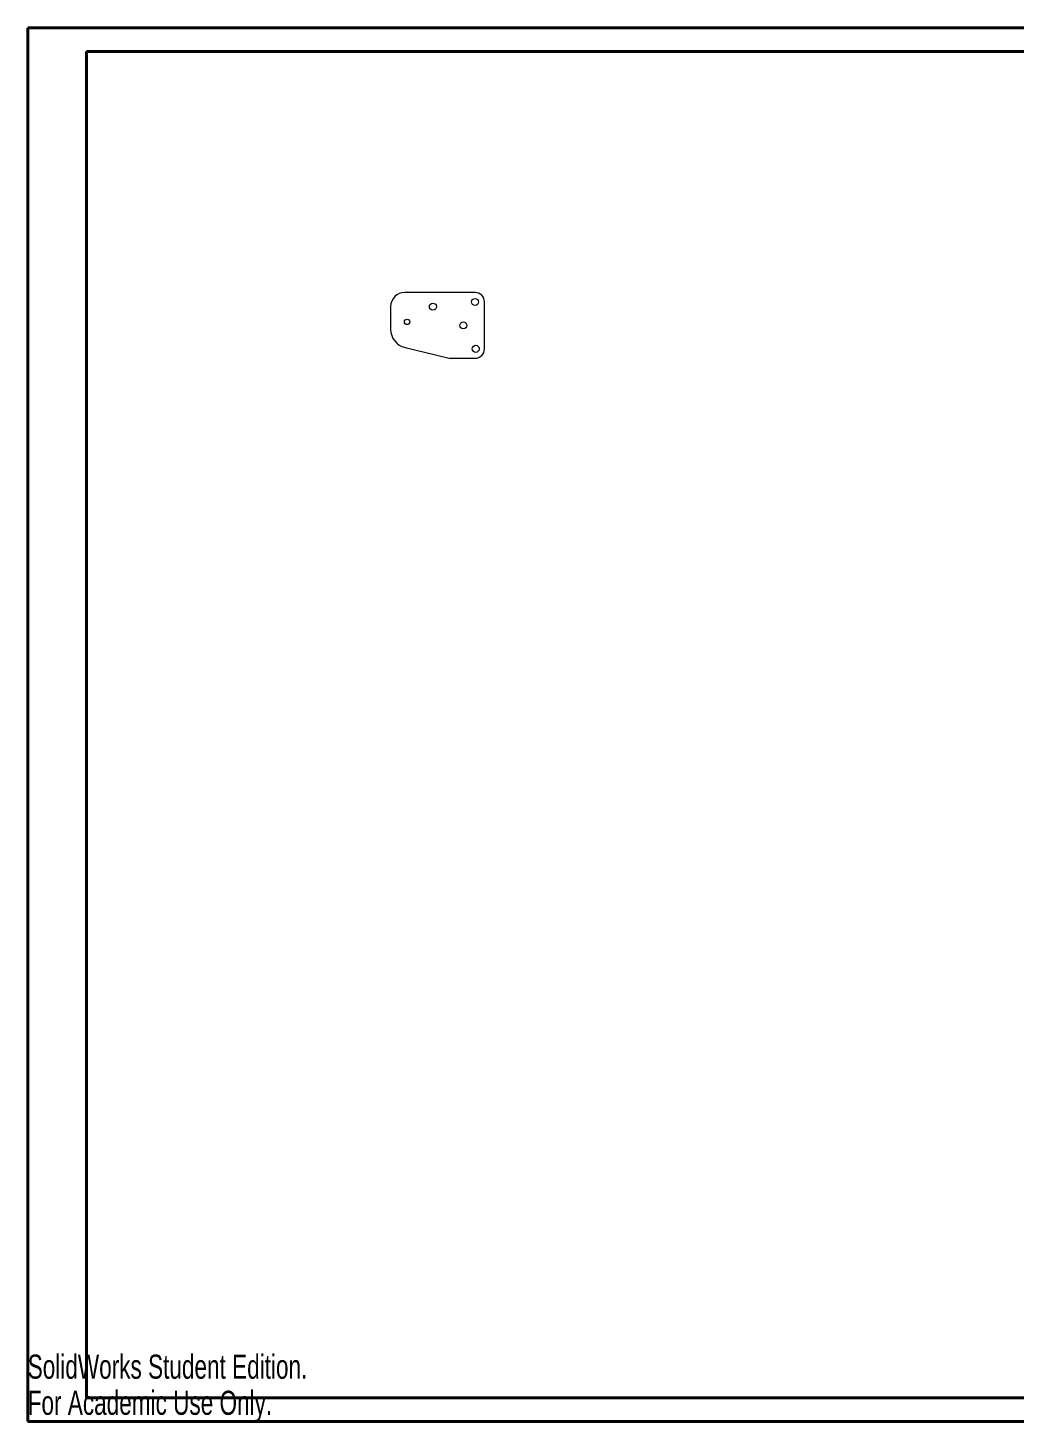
# Model space of a CAD drawing. Header units: millimetres. Extents: x 0 to 168, y 0 to 119.
# Drawn here: x 0 to 84.1, y 0 to 118.8 of the extents above; entities that cross this region are included whole.
import ezdxf

# ---------------------------------------------------------------- set-up
doc = ezdxf.new("R2010")
doc.units = ezdxf.units.MM
doc.header["$LTSCALE"] = 0.2
doc.styles.add('SLDTEXTSTYLE2', font='TXT', dxfattribs={"width": 0.7})

msp = doc.modelspace()

# ---------------------------------------------------------------- linework, layer by layer
at = {"color": 7, "linetype": 'Continuous', "lineweight": 40}
for p, q in [((0.02, 0.04), (0.02, 118.84)), ((0.02, 118.84), (168.22, 118.84)), ((5.02, 2.04), (5.02, 116.84)), ((5.02, 116.84), (166.22, 116.84)), ((5.02, 2.04), (166.22, 2.04)), ((0.02, 0.04), (168.22, 0.04))]:
    msp.add_line(p, q, dxfattribs=at)
at = {"color": 7, "linetype": 'Continuous', "lineweight": 15}
for p, q in [((38.15, 96.28), (32.15, 96.28)), ((38.95, 91.48), (38.95, 95.48)), ((30.95, 95.08), (30.95, 93.14)), ((32.18, 91.58), (35.72, 90.73)), ((36.19, 90.68), (38.15, 90.68))]:
    msp.add_line(p, q, dxfattribs=at)
for centre, radius in [((34.55, 95.08), 0.3), ((38.15, 95.48), 0.3), ((32.35, 93.78), 0.23), ((37.15, 93.48), 0.3), ((38.21, 91.48), 0.3)]:
    msp.add_circle(centre, radius, dxfattribs=at)
for centre, radius, start, end in [((32.15, 95.08), 1.2, 90, 180), ((38.15, 95.48), 0.8, 0, 90), ((32.55, 93.14), 1.6, 180, 256.5043), ((36.19, 92.68), 2, 256.5043, 270), ((38.15, 91.48), 0.8, 270, 0)]:
    msp.add_arc(centre, radius, start, end, dxfattribs=at)

# ---------------------------------------------------------------- texts
at = {"color": 7, "linetype": 'Continuous', "char_height": 2.0552, "attachment_point": 1, "style": 'SLDTEXTSTYLE2'}
for s, insert in [('SolidWorks Student Edition.', (0, 5.73)), ('For Academic Use Only.', (0, 2.65))]:
    msp.add_mtext(s, dxfattribs=dict(at, insert=insert))

doc.saveas('drawing.dxf')
